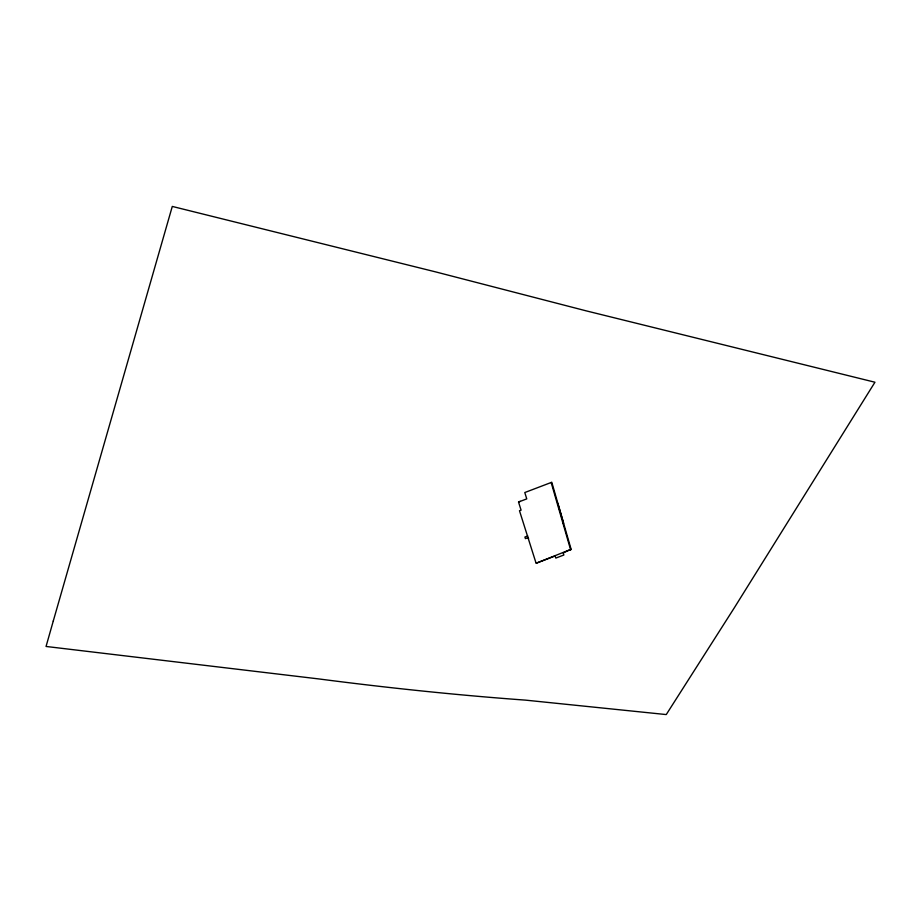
<?xml version="1.0" encoding="UTF-8"?>
<svg xmlns="http://www.w3.org/2000/svg" width="921" height="921" viewBox="0 0 921 921"><rect width="100%" height="100%" fill="white"/><g stroke="black" fill="none" stroke-linecap="round" stroke-linejoin="round"><path stroke-width="1.38" d="M571.112 549.273L563.238 552.876L563.859 555.006L555.812 558.08L555.167 555.962L536.091 563.261L571.112 549.273L551.783 482.259L524.786 492.539L526.754 498.883L518.903 501.876M527.745 535.987L524.912 537.035L525.419 538.612L528.24 537.576L528.562 538.578M563.019 523.519L563.617 523.301L557.781 503.211M520.261 501.358L518.511 502.003L521.09 510.153L519.479 510.706L535.93 562.731M570.686 550.021L551.161 482.489M53.268 621.042L46.05 646.461L319.069 678.961A1793.291 468.536 17 0 0 525.396 700.121L666.251 714.569L734.175 608.033L874.95 382.227L586.113 310.838L435.668 271.902L172.285 206.431L53.268 621.042"/></g></svg>
